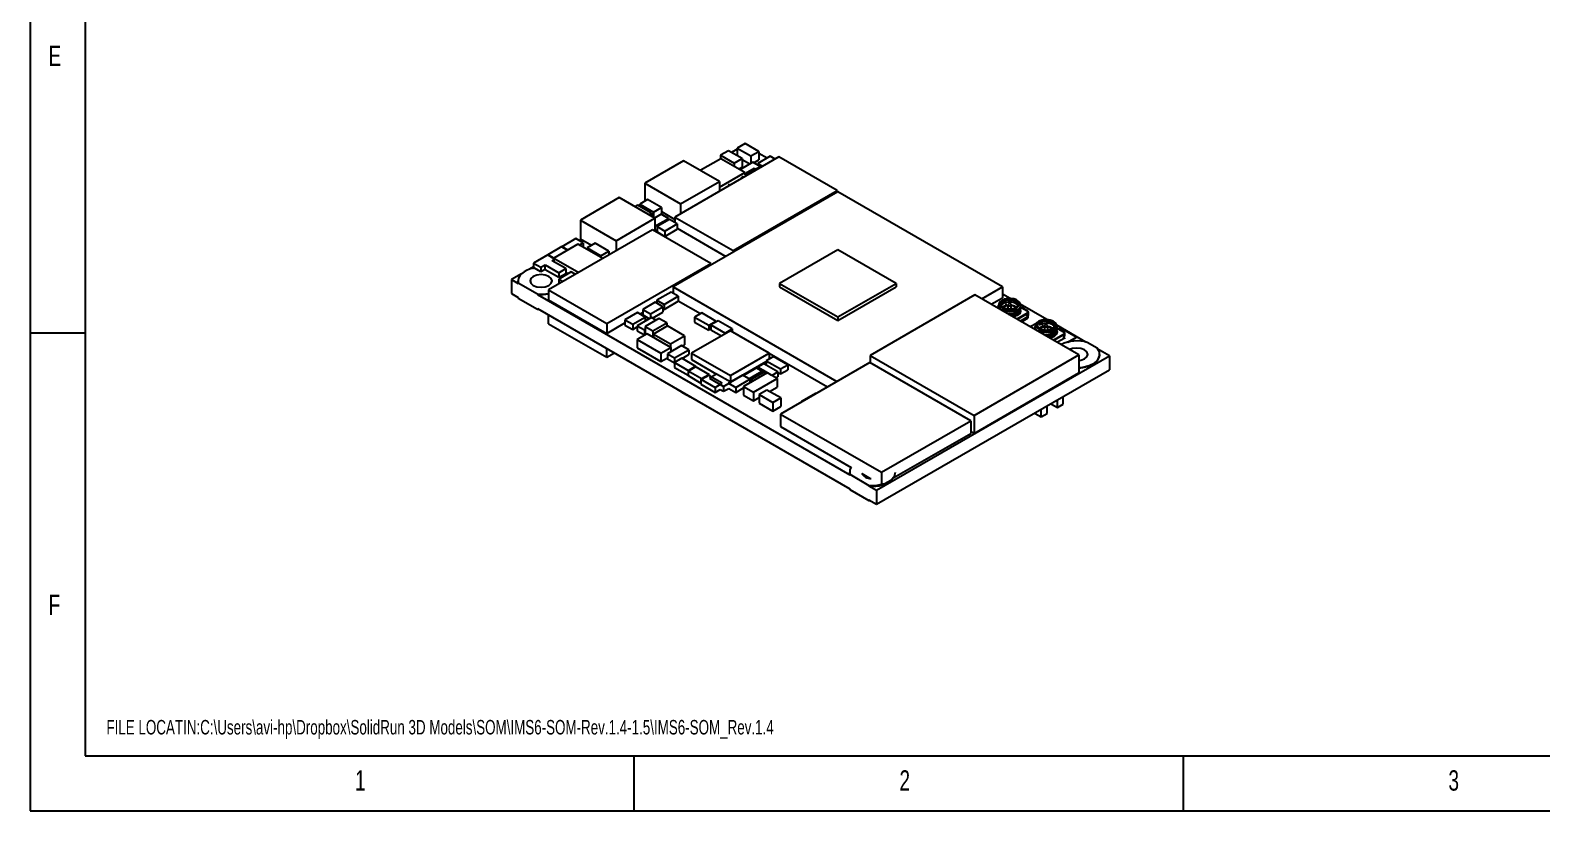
# Model space of a CAD drawing. Extents: x 5 to 415, y 3 to 292.
# Drawn here: x 5 to 142.7, y 5 to 76.1 of the extents above; entities that cross this region are included whole.
import ezdxf
from ezdxf.enums import TextEntityAlignment as Align

# ---------------------------------------------------------------- set-up
doc = ezdxf.new("R2010")
doc.units = 0
doc.layers.get('0').update_dxf_attribs({"linetype": 'CONTINUOUS'})

msp = doc.modelspace()

# ---------------------------------------------------------------- linework, layer by layer
at = {"color": 7, "linetype": 'CONTINUOUS'}
for p, q in [((5, 292), (5, 5)), ((10, 287), (10, 10)), ((68.589, 65.13), (67.87, 64.715)), ((67.87, 64.715), (67.87, 64.386)), ((67.87, 64.715), (69.127, 63.99)), ((69.846, 64.404), (68.589, 65.13)), ((69.384, 65.255), (68.878, 64.963)), ((70.102, 65.788), (69.384, 65.373)), ((69.384, 65.373), (69.384, 64.671)), ((69.384, 65.373), (70.641, 64.647)), ((71.359, 65.062), (70.102, 65.788)), ((70.641, 64.647), (71.359, 65.062)), ((71.359, 65.062), (71.359, 64.286)), ((72.112, 64.451), (71.359, 64.885)), ((64.512, 64.201), (60.976, 62.16)), ((73.179, 64.556), (63.704, 59.086)), ((67.765, 62.323), (64.512, 64.201)), ((67.886, 64.395), (66.031, 63.324)), ((70.078, 63.13), (67.886, 64.395)), ((69.127, 63.99), (69.846, 64.404)), ((69.127, 63.99), (69.127, 63.679)), ((69.53, 63.446), (69.846, 63.629)), ((70.825, 64.078), (69.63, 63.388)), ((69.846, 64.404), (69.846, 63.629)), ((69.846, 64.331), (70.554, 63.922)), ((70.94, 63.516), (70.078, 63.018)), ((70.188, 62.951), (71.482, 63.698)), ((70.641, 64.647), (70.641, 63.972)), ((71.482, 63.698), (70.825, 64.078)), ((70.912, 64.028), (71.359, 64.286)), ((71.158, 63.39), (70.94, 63.516)), ((72.399, 64.617), (71.268, 63.964)), ((71.268, 63.964), (71.268, 63.822)), ((71.268, 63.964), (71.711, 63.709)), ((71.482, 63.698), (71.482, 63.577)), ((72.842, 64.362), (72.399, 64.617)), ((78.482, 61.495), (73.179, 64.556)), ((60.976, 62.16), (64.229, 60.282)), ((60.976, 62.16), (60.976, 60.535)), ((64.229, 60.282), (67.765, 62.323)), ((67.765, 61.794), (70.078, 63.13)), ((67.765, 62.323), (67.765, 61.43)), ((68.54, 62.038), (68.678, 61.958)), ((68.724, 61.984), (68.586, 62.064)), ((69.726, 62.723), (69.864, 62.643)), ((69.972, 62.705), (69.834, 62.785)), ((70.078, 63.13), (70.078, 62.926)), ((70.078, 63.015), (70.188, 62.951)), ((58.639, 60.851), (55.103, 58.81)), ((61.892, 58.973), (58.639, 60.851)), ((61.225, 60.679), (60.507, 60.264)), ((62.482, 59.953), (61.225, 60.679)), ((78.552, 61.379), (63.549, 52.718)), ((69.007, 56.025), (78.482, 61.495)), ((78.482, 61.495), (78.482, 61.339)), ((93.556, 52.718), (78.552, 61.379)), ((60.34, 60.172), (60.077, 60.02)), ((61.598, 59.446), (60.34, 60.172)), ((60.507, 60.13), (60.46, 60.103)), ((60.507, 60.264), (60.507, 60.076)), ((60.507, 60.264), (61.764, 59.538)), ((61.335, 59.295), (61.598, 59.446)), ((61.598, 59.446), (61.598, 59.143)), ((61.764, 59.538), (62.482, 59.953)), ((61.764, 59.538), (61.764, 59.047)), ((62.468, 59.34), (61.862, 58.99)), ((63.126, 58.961), (62.468, 59.34)), ((62.482, 59.953), (62.482, 59.332)), ((62.482, 59.576), (63.704, 58.871)), ((64.229, 60.282), (64.229, 59.389)), ((61.684, 57.92), (52.209, 52.45)), ((55.103, 58.81), (58.356, 56.932)), ((55.103, 58.81), (55.103, 57.095)), ((58.356, 56.932), (61.892, 58.973)), ((66.987, 54.859), (61.684, 57.92)), ((61.892, 58.973), (61.892, 57.801)), ((61.892, 58.248), (63.126, 58.961)), ((61.893, 57.8), (62.087, 57.912)), ((63.219, 58.873), (62.087, 58.22)), ((62.087, 58.22), (62.087, 57.73)), ((62.087, 58.22), (62.795, 57.811)), ((62.795, 57.811), (63.926, 58.464)), ((62.795, 57.321), (63.926, 57.975)), ((63.126, 58.961), (63.126, 58.819)), ((63.926, 58.464), (63.219, 58.873)), ((63.704, 59.086), (63.704, 58.593)), ((63.704, 59.086), (69.007, 56.025)), ((63.926, 58.464), (63.926, 57.975)), ((63.926, 58.06), (68.364, 55.498)), ((54.873, 56.609), (52.681, 55.343)), ((54.703, 57.119), (53.409, 56.372)), ((55.36, 56.739), (54.703, 57.119)), ((57.143, 55.299), (54.873, 56.609)), ((55.176, 57.053), (54.997, 56.949)), ((55.004, 56.534), (55.36, 56.739)), ((55.103, 57.095), (56.11, 56.514)), ((55.36, 56.739), (55.36, 56.328)), ((56.443, 56.706), (55.725, 56.291)), ((57.701, 55.98), (56.443, 56.706)), ((58.356, 56.932), (58.356, 55.999)), ((62.087, 57.73), (62.795, 57.321)), ((62.795, 57.811), (62.795, 57.321)), ((52.143, 55.636), (50.849, 54.889)), ((53.426, 56.387), (52.132, 55.64)), ((52.132, 55.64), (52.681, 55.322)), ((52.132, 55.64), (52.132, 55.63)), ((52.681, 55.325), (52.143, 55.636)), ((52.542, 55.107), (52.681, 55.188)), ((53.792, 54.386), (52.542, 55.107)), ((52.681, 55.343), (52.681, 55.027)), ((52.681, 55.343), (54.951, 54.033)), ((53.409, 56.372), (53.936, 56.068)), ((53.957, 56.08), (53.426, 56.387)), ((55.725, 56.291), (55.725, 56.117)), ((55.725, 56.291), (56.982, 55.565)), ((56.982, 55.565), (57.701, 55.98)), ((56.982, 55.565), (56.982, 55.391)), ((57.701, 55.98), (57.701, 55.621)), ((69.007, 56.025), (69.007, 55.869)), ((78.552, 56.106), (73.249, 53.044)), ((83.856, 53.044), (78.552, 56.106)), ((49.754, 53.923), (48.838, 53.394)), ((50.849, 54.555), (50.398, 54.295)), ((50.849, 54.889), (51.507, 54.51)), ((50.849, 54.889), (50.849, 54.44)), ((50.849, 54.44), (50.876, 54.425)), ((51.507, 54.101), (50.93, 54.434)), ((51.507, 54.51), (51.885, 54.728)), ((51.507, 54.51), (51.507, 54.101)), ((51.885, 54.32), (51.507, 54.101)), ((51.885, 54.728), (53.134, 54.007)), ((51.885, 54.32), (51.885, 54.728)), ((51.885, 54.32), (53.134, 53.598)), ((53.134, 54.007), (53.792, 54.386)), ((53.134, 54.007), (53.134, 53.598)), ((53.134, 53.598), (53.437, 53.773)), ((54.268, 54.088), (53.137, 53.435)), ((53.459, 53.745), (53.792, 53.937)), ((53.792, 54.386), (53.792, 53.937)), ((53.792, 54.049), (53.996, 53.931)), ((54.657, 53.864), (54.268, 54.088)), ((57.512, 49.389), (66.987, 54.859)), ((66.987, 54.859), (66.987, 54.703)), ((48.838, 53.394), (48.838, 52.108)), ((48.838, 53.394), (49.451, 53.04)), ((49.425, 53.272), (49.425, 53.231)), ((49.451, 53.04), (49.451, 53.081)), ((49.451, 53.081), (51.195, 52.075)), ((52.209, 52.45), (52.209, 51.552)), ((52.209, 52.45), (57.512, 49.389)), ((53.137, 53.435), (53.137, 52.986)), ((53.137, 53.435), (53.526, 53.211)), ((53.137, 52.986), (53.137, 52.986)), ((63.549, 52.718), (78.471, 44.104)), ((63.549, 52.718), (63.549, 52.137)), ((73.249, 53.044), (73.249, 52.718)), ((73.249, 53.044), (78.552, 49.983)), ((73.249, 52.718), (78.552, 49.656)), ((78.552, 49.983), (83.856, 53.044)), ((78.552, 49.656), (83.856, 52.718)), ((83.856, 53.044), (83.856, 52.718)), ((91.669, 51.629), (93.556, 52.718)), ((93.556, 52.718), (93.556, 51.738)), ((48.838, 52.108), (49.451, 51.755)), ((49.436, 51.764), (49.451, 51.693)), ((49.451, 51.693), (49.451, 51.755)), ((49.451, 51.693), (51.195, 50.687)), ((51.195, 52.034), (51.195, 52.075)), ((51.195, 52.034), (79.645, 35.61)), ((52.209, 51.552), (57.512, 48.491)), ((61.919, 51.318), (60.787, 50.665)), ((62.626, 50.91), (61.919, 51.318)), ((63.361, 52.245), (62.067, 51.498)), ((62.067, 51.498), (62.067, 51.233)), ((62.067, 51.498), (62.725, 51.119)), ((62.725, 51.119), (64.019, 51.866)), ((62.725, 50.67), (64.019, 51.417)), ((62.725, 51.119), (62.725, 50.67)), ((64.019, 51.866), (63.361, 52.245)), ((64.019, 51.866), (64.019, 51.417)), ((64.019, 51.467), (66.053, 50.292)), ((91.037, 51.993), (81.491, 46.483)), ((100.512, 46.524), (91.037, 51.993)), ((92.518, 51.139), (93.556, 51.738)), ((93.195, 51.025), (93.196, 51.053)), ((93.195, 51.025), (93.195, 50.83)), ((93.568, 51.178), (93.436, 51.08)), ((94.254, 51.669), (93.556, 52.072)), ((93.953, 51.122), (93.798, 51.091)), ((93.953, 51.022), (93.865, 51.005)), ((94.045, 51.05), (94.045, 50.711)), ((94.345, 50.711), (94.345, 51.05)), ((94.345, 51.035), (94.467, 51.018)), ((95.095, 51.025), (95.094, 51)), ((97.587, 49.745), (95.172, 51.139)), ((95.503, 50.947), (95.172, 51.138)), ((95.189, 50.766), (95.503, 50.947)), ((95.195, 51.025), (95.194, 50.998)), ((95.195, 50.83), (95.195, 51.025)), ((95.503, 50.721), (95.503, 50.947)), ((51.195, 50.687), (51.195, 50.748)), ((51.195, 50.748), (79.645, 34.324)), ((51.195, 50.687), (51.317, 50.677)), ((52.209, 49.368), (52.209, 50.163)), ((60.295, 50.379), (59.164, 49.726)), ((59.164, 49.726), (59.164, 49.236)), ((59.164, 49.726), (59.871, 49.318)), ((59.871, 49.318), (61.002, 49.971)), ((61.587, 49.923), (60.293, 49.176)), ((61.002, 49.971), (60.295, 50.379)), ((60.539, 50.238), (60.787, 50.381)), ((60.787, 50.665), (61.495, 50.257)), ((60.787, 50.665), (60.787, 50.175)), ((60.787, 50.175), (61.406, 49.818)), ((62.249, 49.852), (60.992, 49.126)), ((61.002, 49.971), (61.002, 49.585)), ((61.495, 50.257), (62.626, 50.91)), ((61.495, 50.257), (61.495, 49.87)), ((61.979, 49.696), (61.587, 49.923)), ((61.676, 49.871), (62.626, 50.42)), ((62.968, 49.437), (62.249, 49.852)), ((62.626, 50.91), (62.626, 50.42)), ((62.626, 50.726), (62.725, 50.67)), ((66.155, 50.351), (65.497, 49.971)), ((65.497, 49.971), (65.497, 49.522)), ((65.497, 49.971), (66.791, 49.224)), ((67.449, 49.604), (66.155, 50.351)), ((66.791, 49.224), (67.449, 49.604)), ((67.649, 49.643), (66.992, 49.263)), ((67.449, 49.604), (67.449, 49.527)), ((68.943, 48.896), (67.649, 49.643)), ((78.552, 49.983), (78.552, 49.656)), ((93.195, 50.913), (93.052, 50.83)), ((93.195, 50.899), (93.064, 50.823)), ((93.207, 50.741), (93.195, 50.83)), ((95.157, 50.673), (95.195, 50.517)), ((95.173, 49.606), (95.892, 50.021)), ((95.195, 50.429), (95.195, 50.517)), ((95.283, 49.542), (95.892, 49.894)), ((95.815, 50.541), (95.32, 50.826)), ((95.892, 50.021), (95.751, 50.102)), ((95.892, 49.894), (95.892, 50.021)), ((95.909, 50.143), (95.909, 50.405)), ((10, 48.5), (5, 48.5)), ((52.209, 49.368), (57.512, 46.307)), ((57.512, 48.491), (59.164, 49.444)), ((57.512, 49.389), (57.512, 48.491)), ((59.164, 49.236), (59.871, 48.828)), ((59.871, 49.318), (59.871, 48.828)), ((59.871, 48.828), (60.293, 49.071)), ((61.182, 48.46), (60.284, 47.942)), ((60.293, 49.176), (60.293, 48.727)), ((60.293, 49.176), (60.95, 48.796)), ((60.293, 48.727), (60.95, 48.347)), ((60.95, 48.796), (60.992, 48.82)), ((60.95, 48.796), (60.95, 48.347)), ((60.95, 48.347), (60.992, 48.371)), ((60.992, 49.126), (61.71, 48.711)), ((60.992, 49.126), (60.992, 48.351)), ((63.337, 47.216), (61.182, 48.46)), ((61.71, 48.711), (62.968, 49.437)), ((61.71, 48.711), (61.71, 48.155)), ((63.032, 49.164), (61.76, 48.429)), ((61.76, 48.429), (61.76, 48.127)), ((61.76, 48.429), (63.315, 47.531)), ((62.968, 49.437), (62.968, 49.127)), ((64.588, 48.266), (63.032, 49.164)), ((63.315, 47.531), (64.588, 48.266)), ((64.588, 48.266), (64.588, 47.45)), ((68.778, 48.722), (65.242, 46.681)), ((65.497, 49.522), (66.791, 48.775)), ((66.791, 49.224), (66.791, 48.775)), ((66.791, 48.775), (66.992, 48.891)), ((66.992, 49.263), (68.286, 48.516)), ((66.992, 49.263), (66.992, 48.814)), ((66.992, 48.814), (67.964, 48.253)), ((68.286, 48.516), (68.943, 48.896)), ((68.286, 48.516), (68.286, 48.438)), ((72.313, 46.681), (68.778, 48.722)), ((68.943, 48.896), (68.943, 48.626)), ((96.638, 49.397), (96.086, 49.078)), ((96.518, 48.989), (96.38, 48.909)), ((96.518, 48.974), (96.392, 48.902)), ((96.518, 49.101), (96.519, 49.128)), ((96.518, 49.101), (96.518, 48.906)), ((96.528, 48.824), (96.518, 48.906)), ((97.275, 49.197), (97.121, 49.167)), ((97.276, 49.098), (97.187, 49.08)), ((97.368, 49.125), (97.368, 48.787)), ((97.668, 48.786), (97.668, 49.125)), ((97.668, 49.111), (97.789, 49.094)), ((98.418, 49.101), (98.417, 49.076)), ((98.48, 48.749), (98.518, 48.593)), ((101.143, 47.692), (98.494, 49.221)), ((98.826, 49.023), (98.495, 49.214)), ((98.511, 48.842), (98.826, 49.023)), ((98.518, 49.101), (98.516, 49.073)), ((98.518, 48.906), (98.518, 49.101)), ((98.518, 48.505), (98.518, 48.593)), ((99.138, 48.616), (98.643, 48.902)), ((98.826, 48.796), (98.826, 49.023)), ((100.258, 48.139), (98.826, 48.966)), ((99.232, 48.231), (99.232, 48.48)), ((57.512, 46.307), (57.512, 47.101)), ((60.284, 47.942), (62.439, 46.698)), ((60.284, 47.942), (60.284, 47.166)), ((60.284, 47.166), (62.439, 45.922)), ((62.439, 46.698), (63.337, 47.216)), ((64.328, 47.378), (63.034, 46.631)), ((63.315, 47.531), (63.315, 47.229)), ((63.337, 47.216), (63.337, 46.806)), ((63.691, 46.252), (64.985, 46.999)), ((64.985, 46.999), (64.328, 47.378)), ((64.396, 47.339), (64.588, 47.45)), ((64.985, 46.999), (64.985, 46.549)), ((98.501, 47.684), (99.215, 48.096)), ((99.215, 48.096), (99.073, 48.178)), ((99.215, 47.986), (99.215, 48.096)), ((99.478, 47.689), (100.258, 48.139)), ((99.526, 47.701), (100.258, 48.123)), ((100.258, 48.139), (100.258, 48.123)), ((102.183, 47.132), (101.277, 47.655)), ((103.285, 46.455), (102.246, 47.055)), ((57.512, 46.307), (58.2, 46.704)), ((62.439, 46.698), (62.439, 45.922)), ((62.439, 45.922), (63.034, 46.265)), ((63.034, 46.631), (63.034, 46.182)), ((63.034, 46.631), (63.691, 46.252)), ((63.034, 46.182), (63.677, 45.811)), ((64.334, 46.217), (63.677, 45.837)), ((63.677, 45.837), (64.971, 45.09)), ((63.677, 45.837), (63.677, 45.388)), ((63.691, 46.252), (63.691, 45.846)), ((65.628, 45.47), (64.334, 46.217)), ((64.372, 46.195), (64.985, 46.549)), ((65.566, 45.468), (64.909, 45.089)), ((64.971, 45.09), (65.628, 45.47)), ((65.242, 46.681), (68.778, 44.64)), ((65.242, 46.681), (65.242, 46.093)), ((65.242, 46.093), (67.513, 44.782)), ((66.86, 44.721), (65.566, 45.468)), ((65.628, 45.47), (65.628, 45.432)), ((68.778, 44.64), (72.313, 46.681)), ((68.782, 44.055), (72.039, 45.935)), ((71.806, 45.721), (71.148, 45.341)), ((73.1, 44.974), (71.806, 45.721)), ((72.696, 46.372), (72.039, 45.993)), ((72.039, 45.993), (73.333, 45.246)), ((72.039, 45.993), (72.039, 45.586)), ((72.313, 46.681), (72.313, 46.151)), ((72.313, 46.678), (77.622, 43.614)), ((73.99, 45.625), (72.696, 46.372)), ((81.463, 45.831), (73.331, 41.137)), ((73.333, 45.246), (73.99, 45.625)), ((73.99, 45.625), (73.99, 45.176)), ((90.655, 40.524), (81.463, 45.831)), ((81.491, 46.483), (81.491, 45.829)), ((81.491, 46.483), (90.966, 41.013)), ((81.545, 45.784), (81.557, 45.791)), ((82.072, 34.209), (103.285, 46.455)), ((90.966, 41.013), (100.512, 46.524)), ((100.512, 46.524), (100.512, 44.89)), ((102.416, 46.537), (102.416, 46.577)), ((103.285, 46.455), (103.285, 45.169)), ((63.677, 45.388), (64.909, 44.677)), ((64.909, 45.089), (66.203, 44.342)), ((64.909, 45.089), (64.909, 44.64)), ((64.909, 44.64), (66.076, 43.965)), ((66.734, 44.691), (66.076, 44.311)), ((66.076, 44.311), (66.076, 43.862)), ((66.076, 44.311), (67.37, 43.564)), ((66.203, 44.342), (66.86, 44.721)), ((68.028, 43.944), (66.734, 44.691)), ((67.517, 44.785), (66.859, 44.405)), ((66.859, 44.405), (68.153, 43.658)), ((66.86, 44.721), (66.86, 44.618)), ((68.811, 44.038), (67.517, 44.785)), ((69.886, 44.688), (68.592, 43.941)), ((68.778, 44.64), (68.778, 44.057)), ((69.25, 43.561), (70.544, 44.308)), ((70.544, 44.308), (69.886, 44.688)), ((71.256, 45.408), (69.962, 44.661)), ((69.962, 44.661), (69.962, 44.644)), ((69.962, 44.661), (70.62, 44.282)), ((72.131, 44.889), (69.976, 43.644)), ((71.786, 45.106), (70.492, 44.359)), ((70.492, 44.359), (70.852, 44.15)), ((70.544, 44.308), (70.544, 43.972)), ((70.62, 44.282), (71.914, 45.029)), ((70.62, 44.282), (70.62, 44.016)), ((70.874, 43.126), (73.029, 44.37)), ((71.148, 45.341), (72.031, 44.831)), ((71.914, 45.029), (71.256, 45.408)), ((72.444, 44.726), (71.786, 45.106)), ((73.029, 44.37), (72.131, 44.889)), ((72.428, 44.717), (72.444, 44.726)), ((72.542, 44.651), (73.1, 44.974)), ((72.931, 44.427), (73.1, 44.524)), ((73.029, 44.37), (73.029, 43.594)), ((73.1, 44.974), (73.1, 44.524)), ((73.1, 44.931), (73.333, 44.797)), ((73.333, 45.246), (73.333, 44.797)), ((73.333, 44.797), (73.99, 45.176)), ((82.072, 32.923), (103.285, 45.169)), ((90.966, 39.38), (100.512, 44.89)), ((63.758, 43.494), (63.758, 43.496)), ((63.758, 43.494), (64.415, 43.114)), ((64.415, 43.114), (64.415, 43.116)), ((64.415, 43.114), (64.417, 43.115)), ((64.445, 43.086), (64.445, 43.099)), ((64.445, 43.086), (65.103, 42.706)), ((65.103, 42.706), (65.103, 42.719)), ((65.103, 42.706), (65.114, 42.713)), ((66.076, 43.862), (67.37, 43.115)), ((67.37, 43.564), (68.028, 43.944)), ((67.37, 43.564), (67.37, 43.115)), ((67.37, 43.115), (67.844, 43.388)), ((67.844, 43.388), (68.153, 43.209)), ((68.153, 43.658), (68.811, 44.038)), ((68.153, 43.658), (68.153, 43.209)), ((68.153, 43.209), (68.617, 43.477)), ((68.592, 43.941), (69.25, 43.561)), ((68.617, 43.477), (69.25, 43.112)), ((69.25, 43.561), (69.25, 43.112)), ((69.25, 43.112), (69.976, 43.531)), ((69.976, 43.644), (70.874, 43.126)), ((69.976, 43.644), (69.976, 42.869)), ((69.976, 42.869), (70.874, 42.35)), ((70.874, 43.126), (70.874, 42.35)), ((72.102, 43.328), (71.383, 42.913)), ((71.383, 42.913), (71.383, 42.138)), ((71.383, 42.913), (72.641, 42.188)), ((73.359, 42.602), (72.102, 43.328)), ((72.335, 43.194), (73.029, 43.594)), ((76.528, 43.018), (75.234, 42.271)), ((76.559, 43), (76.528, 43.018)), ((99.092, 42.051), (99.092, 42.748)), ((70.874, 42.35), (71.383, 42.644)), ((71.383, 42.138), (72.641, 41.412)), ((72.641, 42.188), (73.359, 42.602)), ((72.641, 42.188), (72.641, 41.412)), ((72.641, 41.412), (73.359, 41.827)), ((73.359, 42.602), (73.359, 41.827)), ((75.234, 42.271), (75.234, 42.235)), ((75.234, 42.271), (75.265, 42.253)), ((97.08, 40.89), (97.08, 41.587)), ((97.619, 41.201), (97.619, 41.898)), ((98.014, 42.051), (98.014, 42.126)), ((98.014, 42.051), (98.553, 41.74)), ((98.553, 41.74), (98.553, 42.437)), ((98.553, 41.74), (99.092, 42.051)), ((73.331, 41.137), (82.524, 35.83)), ((73.331, 41.137), (73.331, 39.994)), ((73.331, 39.994), (79.762, 36.281)), ((82.524, 35.83), (90.655, 40.524)), ((90.655, 40.524), (90.655, 39.381)), ((90.966, 41.013), (90.966, 39.38)), ((96.541, 41.201), (96.541, 41.276)), ((96.541, 41.201), (97.08, 40.89)), ((97.08, 40.89), (97.619, 41.201)), ((83.665, 35.346), (90.655, 39.381)), ((90.655, 39.559), (90.966, 39.38)), ((79.619, 35.842), (79.619, 35.801)), ((79.619, 35.801), (79.645, 35.61)), ((82.524, 35.83), (82.524, 34.728)), ((79.645, 35.61), (79.645, 35.651)), ((79.645, 35.651), (81.388, 34.644)), ((80.743, 35.715), (81.499, 35.278)), ((81.388, 34.604), (81.388, 34.644)), ((81.388, 34.604), (82.072, 34.209)), ((79.629, 34.333), (79.645, 34.263)), ((79.645, 34.263), (79.645, 34.324)), ((79.645, 34.263), (81.388, 33.256)), ((81.388, 33.318), (82.072, 32.923)), ((81.388, 33.256), (81.388, 33.318)), ((81.388, 33.256), (81.511, 33.247)), ((82.072, 34.209), (82.072, 32.923)), ((10, 10), (227.8, 10)), ((60, 5), (60, 10)), ((110, 10), (110, 5)), ((5, 5), (415, 5))]:
    msp.add_line(p, q, dxfattribs=at)
at = {"color": 8, "linetype": 'CONTINUOUS'}
for p, q in [((93.891, 51.012), (94.045, 51.035)), ((93.95, 51.337), (94.186, 51.356)), ((93.073, 50.818), (93.195, 50.889)), ((95.8, 50.319), (94.869, 49.781)), ((95.821, 50.282), (94.911, 49.757)), ((95.305, 50.825), (95.8, 50.539)), ((95.821, 50.282), (95.821, 50.062)), ((96.401, 48.897), (96.518, 48.964)), ((97.214, 49.088), (97.368, 49.111)), ((99.123, 48.394), (98.197, 47.86)), ((99.144, 48.358), (98.239, 47.835)), ((98.628, 48.901), (99.123, 48.615)), ((99.144, 48.358), (99.144, 48.137))]:
    msp.add_line(p, q, dxfattribs=at)
at = {"color": 7, "linetype": 'CONTINUOUS', "flags": 128}
for points in [[(50.93, 54.434), (50.578, 54.354), (50.258, 54.239), (49.978, 54.092), (49.749, 53.919), (49.577, 53.724), (49.468, 53.516), (49.426, 53.299), (49.451, 53.081)], [(52.232, 52.864), (52.449, 53.051), (52.525, 53.272), (52.449, 53.493), (52.232, 53.68), (51.908, 53.805), (51.525, 53.849), (51.143, 53.805), (50.818, 53.68), (50.601, 53.493), (50.525, 53.272), (50.601, 53.051), (50.818, 52.864), (51.143, 52.739), (51.525, 52.695), (51.908, 52.739), (52.232, 52.864)], [(53.518, 53.655), (53.481, 53.713), (53.437, 53.773)], [(49.451, 53.04), (49.427, 53.183), (49.425, 53.231)], [(95.195, 51.025), (95.16, 51.198), (95.074, 51.34), (94.832, 51.53), (94.576, 51.627), (94.303, 51.67), (94.035, 51.665), (93.726, 51.599), (93.549, 51.522), (93.379, 51.403), (93.248, 51.236), (93.195, 51.025)], [(94.782, 50.825), (94.525, 50.724), (94.364, 50.695), (94.195, 50.685), (94.027, 50.695), (93.865, 50.724), (93.608, 50.825), (93.433, 50.974), (93.382, 51.067), (93.365, 51.164), (93.382, 51.261), (93.433, 51.354), (93.608, 51.503)], [(94.782, 50.743), (94.525, 50.643), (94.363, 50.613), (94.195, 50.603), (94.026, 50.613), (93.865, 50.643), (93.608, 50.743), (93.433, 50.892), (93.382, 50.985), (93.365, 51.082), (93.382, 51.18), (93.433, 51.273), (93.608, 51.421)], [(93.629, 51.49), (93.461, 51.347), (93.411, 51.258), (93.395, 51.164), (93.411, 51.07), (93.461, 50.98), (93.629, 50.837), (93.877, 50.74), (94.032, 50.712), (94.195, 50.702), (94.357, 50.712), (94.513, 50.74), (94.761, 50.837)], [(94.761, 50.756), (94.513, 50.658), (94.357, 50.63), (94.195, 50.62), (94.033, 50.63), (93.877, 50.658), (93.629, 50.756), (93.461, 50.899), (93.411, 50.988), (93.395, 51.082), (93.411, 51.176), (93.461, 51.266), (93.629, 51.409)], [(93.608, 51.503), (93.865, 51.604), (94.026, 51.633), (94.195, 51.643), (94.363, 51.633), (94.525, 51.604), (94.782, 51.503), (94.957, 51.354), (95.008, 51.261), (95.025, 51.164), (95.008, 51.067), (94.957, 50.974), (94.782, 50.825)], [(93.608, 51.421), (93.865, 51.522), (94.027, 51.552), (94.195, 51.561), (94.364, 51.552), (94.525, 51.522), (94.782, 51.421), (94.957, 51.273), (95.008, 51.179), (95.025, 51.082), (95.008, 50.985), (94.957, 50.892), (94.782, 50.743)], [(94.761, 50.837), (94.929, 50.98), (94.978, 51.07), (94.995, 51.164), (94.979, 51.257), (94.929, 51.347), (94.761, 51.49), (94.513, 51.588), (94.357, 51.616), (94.195, 51.626), (94.033, 51.616), (93.877, 51.588), (93.629, 51.49)], [(93.629, 51.409), (93.877, 51.506), (94.032, 51.535), (94.195, 51.544), (94.357, 51.535), (94.513, 51.506), (94.761, 51.409), (94.929, 51.266), (94.978, 51.176), (94.995, 51.082), (94.979, 50.989), (94.929, 50.899), (94.761, 50.756)], [(94.01, 51.031), (93.988, 51.029), (93.953, 51.022)], [(93.977, 51.025), (94.015, 51.032), (94.045, 51.034)], [(94.345, 51.023), (94.54, 50.991), (94.795, 50.898)], [(95.195, 50.83), (95.119, 50.609), (94.902, 50.422), (94.578, 50.297), (94.195, 50.253), (94.04, 50.26)], [(95.8, 50.539), (95.857, 50.491), (95.874, 50.46), (95.879, 50.429), (95.859, 50.369), (95.8, 50.319)], [(98.518, 49.101), (98.483, 49.274), (98.397, 49.416), (98.155, 49.605), (97.898, 49.702), (97.626, 49.745), (97.357, 49.741), (97.049, 49.675), (96.872, 49.598), (96.702, 49.479), (96.571, 49.311), (96.518, 49.101)], [(98.104, 48.901), (97.847, 48.8), (97.686, 48.77), (97.518, 48.76), (97.349, 48.77), (97.188, 48.8), (96.931, 48.901), (96.756, 49.049), (96.705, 49.142), (96.688, 49.24), (96.705, 49.337), (96.756, 49.43), (96.931, 49.578)], [(96.952, 49.566), (96.783, 49.423), (96.734, 49.333), (96.718, 49.24), (96.734, 49.146), (96.783, 49.056), (96.952, 48.913), (97.2, 48.816), (97.355, 48.787), (97.518, 48.778), (97.68, 48.787), (97.835, 48.816), (98.083, 48.913)], [(96.931, 49.578), (97.188, 49.679), (97.349, 49.709), (97.518, 49.719), (97.686, 49.709), (97.847, 49.679), (98.104, 49.578), (98.279, 49.43), (98.33, 49.337), (98.348, 49.24), (98.331, 49.143), (98.279, 49.049), (98.104, 48.901)], [(96.931, 49.497), (97.188, 49.598), (97.349, 49.627), (97.518, 49.637), (97.686, 49.627), (97.847, 49.598), (98.104, 49.497), (98.279, 49.348), (98.331, 49.255), (98.348, 49.158), (98.33, 49.061), (98.279, 48.968), (98.104, 48.819)], [(98.083, 48.913), (98.252, 49.056), (98.301, 49.146), (98.318, 49.24), (98.301, 49.333), (98.252, 49.423), (98.083, 49.566), (97.835, 49.663), (97.68, 49.692), (97.518, 49.701), (97.356, 49.692), (97.2, 49.663), (96.952, 49.566)], [(96.952, 49.484), (97.2, 49.582), (97.355, 49.61), (97.518, 49.62), (97.68, 49.61), (97.835, 49.582), (98.083, 49.484), (98.252, 49.341), (98.301, 49.252), (98.318, 49.158), (98.301, 49.064), (98.252, 48.974), (98.083, 48.831)], [(98.104, 48.819), (97.847, 48.718), (97.686, 48.689), (97.518, 48.679), (97.349, 48.689), (97.188, 48.718), (96.931, 48.819), (96.756, 48.968), (96.705, 49.061), (96.688, 49.158), (96.705, 49.255), (96.756, 49.348), (96.931, 49.497)], [(98.083, 48.831), (97.835, 48.734), (97.68, 48.706), (97.518, 48.696), (97.356, 48.706), (97.2, 48.734), (96.952, 48.831), (96.783, 48.974), (96.734, 49.064), (96.718, 49.158), (96.734, 49.251), (96.783, 49.341), (96.952, 49.484)], [(97.349, 49.108), (97.31, 49.104), (97.276, 49.098)], [(97.3, 49.1), (97.338, 49.108), (97.368, 49.109)], [(98.518, 48.906), (98.441, 48.685), (98.225, 48.497), (97.9, 48.372), (97.518, 48.328), (97.376, 48.334)], [(97.668, 49.099), (97.862, 49.066), (98.107, 48.979)], [(99.123, 48.615), (99.18, 48.567), (99.196, 48.536), (99.202, 48.505), (99.182, 48.445), (99.123, 48.394)], [(101.023, 46.169), (101.24, 46.356), (101.316, 46.577), (101.24, 46.798), (101.023, 46.986), (100.698, 47.111), (100.316, 47.155), (99.933, 47.111), (99.662, 47.014)], [(100.512, 45.37), (100.878, 45.409), (101.443, 45.555), (101.911, 45.789), (102.24, 46.092), (102.401, 46.437), (102.382, 46.794), (102.183, 47.132)], [(100.512, 45.33), (100.878, 45.368), (101.443, 45.514), (101.911, 45.748), (102.24, 46.051), (102.401, 46.396), (102.416, 46.537)], [(100.512, 46.011), (100.698, 46.044), (101.023, 46.169)], [(79.768, 36.29), (79.661, 36.084), (79.645, 35.651)], [(81.388, 34.644), (82.138, 34.654), (82.835, 34.815), (83.389, 35.107), (83.73, 35.493), (83.819, 35.842)]]:
    msp.add_lwpolyline(points, dxfattribs=at)
at = {"color": 8, "linetype": 'CONTINUOUS', "flags": 128}
for points in [[(95.194, 50.998), (95.119, 50.804), (94.902, 50.617), (94.578, 50.492), (94.195, 50.448), (93.812, 50.492), (93.488, 50.617), (93.271, 50.804), (93.195, 51.025)], [(93.558, 50.878), (93.85, 50.991), (94.045, 51.023)], [(94.345, 51.05), (94.345, 51.05), (94.333, 51.016), (94.301, 50.988), (94.252, 50.97), (94.195, 50.963), (94.138, 50.97), (94.089, 50.988), (94.056, 51.016), (94.045, 51.049)], [(95.137, 50.636), (95.14, 50.595), (95.068, 50.386), (94.863, 50.209), (94.556, 50.091), (94.385, 50.061)], [(95.195, 50.517), (95.119, 50.296), (94.902, 50.109), (94.578, 49.984), (94.535, 49.974)], [(98.516, 49.073), (98.441, 48.88), (98.225, 48.693), (97.9, 48.567), (97.518, 48.523), (97.135, 48.567), (96.81, 48.693), (96.594, 48.88), (96.518, 49.101)], [(96.881, 49.28), (97.173, 49.392), (97.509, 49.432)], [(96.881, 48.954), (97.173, 49.066), (97.368, 49.099)], [(97.668, 49.125), (97.668, 49.125), (97.656, 49.092), (97.624, 49.064), (97.575, 49.045), (97.518, 49.039), (97.46, 49.045), (97.412, 49.064), (97.379, 49.092), (97.368, 49.125)], [(98.46, 48.712), (98.462, 48.671), (98.39, 48.462), (98.186, 48.285), (97.879, 48.167), (97.716, 48.137)], [(98.518, 48.593), (98.441, 48.372), (98.225, 48.184), (97.9, 48.059), (97.865, 48.051)]]:
    msp.add_lwpolyline(points, dxfattribs=at)
at = {"color": 7, "linetype": 'CONTINUOUS'}
for centre, radius, start, end in [((51.525, 55.629), 3.57, 264.701, 281.05312), ((51.525, 55.588), 3.57, 264.701, 281.05312), ((94.067, 50.112), 0.917, 95.62854, 119.15992), ((93.981, 50.292), 0.722, 99.2793, 119.83262), ((94.185, 51.056), 0.139, 85.74672, 182.91493), ((94.239, 50.204), 1.153, 49.21861, 92.62713), ((94.197, 51.048), 0.147, 0.61998, 90.94975), ((94.262, 50.254), 1.076, 48.50659, 93.41318), ((94.326, 50.141), 0.886, 67.05463, 88.7946), ((95.775, 50.28), 0.0461, 2.60548, 57.39452), ((95.806, 50.528), 0.0151, 354.37962, 54.30196), ((95.759, 50.39), 0.151, 5.6948, 65.62534), ((95.772, 50.154), 0.138, 306.48325, 355.64491), ((97.304, 48.367), 0.722, 99.2793, 119.83262), ((97.375, 48.237), 0.866, 94.99455, 115.60562), ((97.507, 49.132), 0.139, 85.74672, 182.91493), ((97.562, 48.28), 1.153, 49.21861, 92.62713), ((97.52, 49.124), 0.147, 0.61998, 90.94975), ((97.584, 48.329), 1.076, 48.50659, 93.41318), ((97.649, 48.217), 0.886, 67.05463, 88.7946), ((99.098, 48.356), 0.0461, 2.60548, 57.39452), ((99.129, 48.604), 0.0151, 354.37962, 54.30196), ((99.082, 48.465), 0.151, 5.6948, 65.62534), ((100.318, 44.588), 3.214, 72.62995, 116.50854), ((81.534, 36.175), 0.907, 207.6171, 273.25844), ((81.831, 37.108), 2.544, 259.97653, 316.13896)]:
    msp.add_arc(centre, radius, start, end, dxfattribs=at)
at = {"color": 8, "linetype": 'CONTINUOUS'}
for centre, radius, start, end in [((94.183, 49.993), 1.335, 89.37212, 117.41793), ((94.282, 51.253), 1.056, 261.71627, 319.07169), ((95.809, 50.527), 0.0151, 65.68605, 125.61817), ((95.759, 50.42), 0.151, 294.37466, 354.3052), ((97.506, 48.069), 1.335, 89.37212, 117.41793), ((97.607, 49.326), 1.053, 262.19304, 319.09757), ((99.132, 48.603), 0.0151, 65.68605, 125.61817), ((99.082, 48.495), 0.151, 294.37466, 354.3052)]:
    msp.add_arc(centre, radius, start, end, dxfattribs=at)

# ---------------------------------------------------------------- texts
at = {"color": 7, "linetype": 'CONTINUOUS'}
for s, height, width, p in [('E', 1.852, 0.7, (6.667, 72.281)), ('F', 1.852, 0.7, (6.667, 22.281)), ('FILE LOCATIN:C:\\Users\\avi-hp\\Dropbox\\SolidRun 3D Models\\SOM\\IMS6-SOM-Rev.1.4-1.5\\IMS6-SOM_Rev.1.4', 1.32292, 0.689175, (11.942, 11.554)), ('1', 1.852, 0.7, (34.583, 6.281)), ('2', 1.852, 0.7, (84.167, 6.281)), ('3', 1.852, 0.7, (134.167, 6.281))]:
    msp.add_text(s, height=height, dxfattribs=dict(at, width=width)).set_placement(p, align=Align.BOTTOM_LEFT)

doc.saveas('drawing.dxf')
